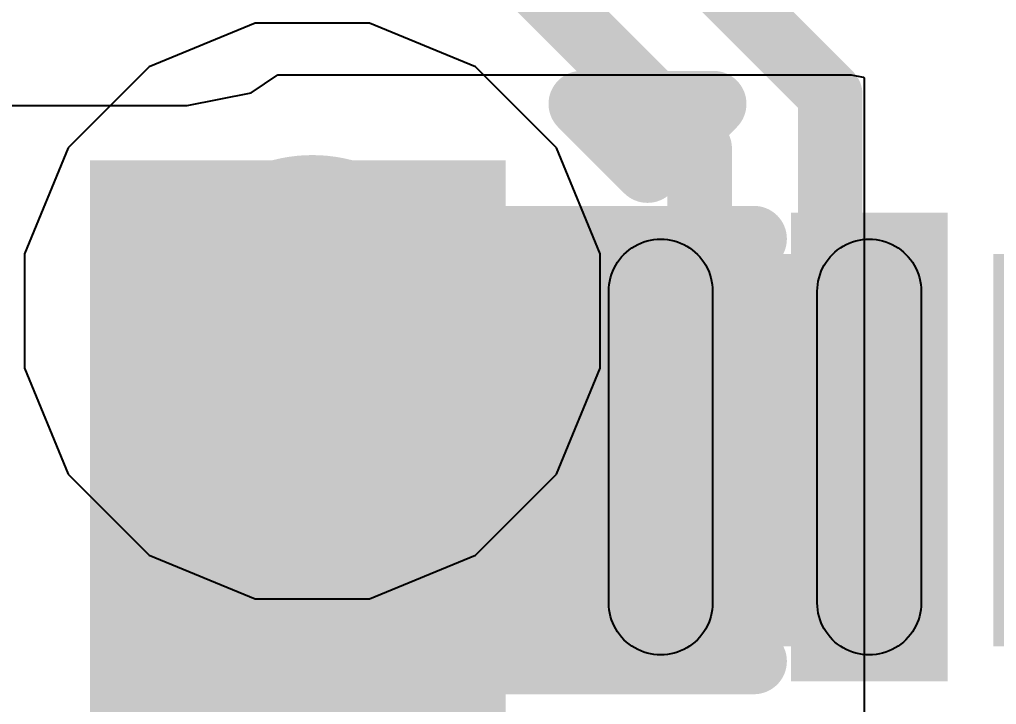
# Model space of a CAD drawing. Header units: inches. Extents: x 0 to 5271, y 0 to 5417.
# Drawn here: x 127.371 to 129.252, y 87.225 to 88.543 of the extents above; entities that cross this region are included whole.
import ezdxf

# ---------------------------------------------------------------- set-up
doc = ezdxf.new("R2010")
doc.units = ezdxf.units.IN
for name, color, linetype in [('Bottom Layer', 5, 'Continuous'), ('Bottom Overlay', 54, 'Continuous'), ('Bottom Paste', 16, 'Continuous'), ('Bottom Solder', 6, 'Continuous'), ('Drill Drawing', 1, 'Continuous'), ('L2_GND1', 16, 'Continuous'), ('L3_SIG1', 76, 'Continuous'), ('L4_PWR', 90, 'Continuous'), ('L5_GND2', 156, 'Continuous'), ('L6_SIG2', 130, 'Continuous'), ('L7_GND3', 216, 'Continuous'), ('Top Layer', 1, 'Continuous'), ('Top Overlay', 2, 'Continuous'), ('Top Paste', 8, 'Continuous'), ('Top Solder', 216, 'Continuous'), ('Via Holes', 16, 'Continuous')]:
    doc.layers.add(name, color=color, linetype=linetype)
doc.styles.add('Arial', font='', dxfattribs={"height": 0.2})
doc.styles.get('Arial').set_extended_font_data('Arial')

# ---------------------------------------------------------------- blocks, each defined once
blk = doc.blocks.new('WQFN_40_EP_5X5__B_416')
at = {"layer": 'Bottom Layer'}
for points in [[(-2.09934048, -1.29954528), (-2.09934048, -1.49954488), (-2.89933888, -1.49954488), (-2.89933888, -1.29954528)], [(-2.09934048, -1.70086528), (-2.09934048, -1.90086488), (-2.89933888, -1.90086488), (-2.89933888, -1.70086528)]]:
    blk.add_hatch(color=5, dxfattribs=at).paths.add_polyline_path(points)
at = {"layer": 'Bottom Solder'}
for points in [[(-2.04854048, -1.24874528), (-2.04854048, -1.55034488), (-2.95013888, -1.55034488), (-2.95013888, -1.24874528)], [(-2.04854048, -1.65006528), (-2.04854048, -1.95166488), (-2.95013888, -1.95166488), (-2.95013888, -1.65006528)]]:
    blk.add_hatch(color=6, dxfattribs=at).paths.add_polyline_path(points)
at = {"layer": 'Bottom Overlay'}
for points in [[(-3.15973968, -1.95326508, 0.127, 0.127, 0), (-3.15973968, -1.69926508, 0.127, 0.127, 0)], [(-3.03273968, -1.82626508, 0.127, 0.127, 0), (-3.15973968, -1.69926508, 0.127, 0.127, 0)], [(-3.15973968, -1.95326508, 0.127, 0.127, 0), (-3.03273968, -1.82626508, 0.127, 0.127, 0)], [(-2.57310128, -2.57292348, 0.127, 0.127, 0), (-2.57310128, -2.07279748, 0.127, 0.127, 0)], [(-2.07297528, -2.57292348, 0.127, 0.127, 0), (-2.57310128, -2.57292348, 0.127, 0.127, 0)]]:
    blk.add_lwpolyline(points, format="xyseb", dxfattribs=at)
for points in [[(-3.19148968, -1.69926508, 0.0635, 0.0635, 1), (-3.12798968, -1.69926508, 0.0635, 0.0635, 1)], [(-3.19148968, -1.69926508, 0.0635, 0.0635, 1), (-3.12798968, -1.69926508, 0.0635, 0.0635, 1)], [(-3.06448968, -1.82626508, 0.0635, 0.0635, 1), (-3.00098968, -1.82626508, 0.0635, 0.0635, 1)], [(-3.06448968, -1.82626508, 0.0635, 0.0635, 1), (-3.00098968, -1.82626508, 0.0635, 0.0635, 1)], [(-3.19148968, -1.95326508, 0.0635, 0.0635, 1), (-3.12798968, -1.95326508, 0.0635, 0.0635, 1)], [(-3.19148968, -1.95326508, 0.0635, 0.0635, 1), (-3.12798968, -1.95326508, 0.0635, 0.0635, 1)], [(-2.60485128, -2.07279748, 0.0635, 0.0635, 1), (-2.54135128, -2.07279748, 0.0635, 0.0635, 1)], [(-2.60485128, -2.57292348, 0.0635, 0.0635, 1), (-2.54135128, -2.57292348, 0.0635, 0.0635, 1)], [(-2.60485128, -2.57292348, 0.0635, 0.0635, 1), (-2.54135128, -2.57292348, 0.0635, 0.0635, 1)], [(-2.10472528, -2.57292348, 0.0635, 0.0635, 1), (-2.04122528, -2.57292348, 0.0635, 0.0635, 1)]]:
    blk.add_lwpolyline(points, format="xyseb", close=True, dxfattribs=at)
at = {"layer": 'Bottom Paste'}
for p, q in [((-2.8549092, -1.3164058), (-2.8493466, -1.312926)), ((-2.8493466, -1.312926), (-2.8435808, -1.3098526)), ((-2.8435808, -1.3098526), (-2.8376372, -1.3071602)), ((-2.8376372, -1.3071602), (-2.8315158, -1.3048488)), ((-2.8315158, -1.3048488), (-2.825242, -1.3029438)), ((-2.825242, -1.3029438), (-2.8188666, -1.3014706)), ((-2.8188666, -1.3014706), (-2.812415, -1.3004038)), ((-2.812415, -1.3004038), (-2.8058872, -1.2997434)), ((-2.8058872, -1.2997434), (-2.7993594, -1.2995402)), ((-2.7993594, -1.2995402), (-2.1993606, -1.2995402)), ((-2.1993606, -1.2995402), (-2.1928328, -1.2997434)), ((-2.1928328, -1.2997434), (-2.186305, -1.3004038)), ((-2.186305, -1.3004038), (-2.1798534, -1.3014706)), ((-2.1798534, -1.3014706), (-2.173478, -1.3029438)), ((-2.173478, -1.3029438), (-2.1672042, -1.3048488)), ((-2.1672042, -1.3048488), (-2.1610828, -1.3071602)), ((-2.1610828, -1.3071602), (-2.1551392, -1.3098526)), ((-2.1551392, -1.3098526), (-2.149348, -1.312926)), ((-2.149348, -1.312926), (-2.1438108, -1.3164058)), ((-2.8786836, -1.3386562), (-2.8745434, -1.3336016)), ((-2.8745434, -1.3336016), (-2.870073, -1.3288264)), ((-2.870073, -1.3288264), (-2.8652978, -1.324356)), ((-2.8652978, -1.324356), (-2.8602432, -1.3202158)), ((-2.8602432, -1.3202158), (-2.8549092, -1.3164058)), ((-2.1438108, -1.3164058), (-2.1384768, -1.3202158)), ((-2.1384768, -1.3202158), (-2.1334222, -1.324356)), ((-2.1334222, -1.324356), (-2.128647, -1.3288264)), ((-2.128647, -1.3288264), (-2.1241766, -1.3336016)), ((-2.1241766, -1.3336016), (-2.1200364, -1.3386562)), ((-2.8890468, -1.3553186), (-2.8859734, -1.3495528)), ((-2.8859734, -1.3495528), (-2.8824936, -1.3439902)), ((-2.8824936, -1.3439902), (-2.8786836, -1.3386562)), ((-2.1200364, -1.3386562), (-2.1162264, -1.3439902)), ((-2.1162264, -1.3439902), (-2.1127466, -1.3495528)), ((-2.1127466, -1.3495528), (-2.1096732, -1.3553186)), ((-2.8959556, -1.3736574), (-2.8940506, -1.3673836)), ((-2.8940506, -1.3673836), (-2.8917392, -1.3612622)), ((-2.8917392, -1.3612622), (-2.8890468, -1.3553186)), ((-2.1096732, -1.3553186), (-2.1069808, -1.3612622)), ((-2.1069808, -1.3612622), (-2.1046694, -1.3673836)), ((-2.1046694, -1.3673836), (-2.1027644, -1.3736574)), ((-2.899156, -1.3930122), (-2.8984956, -1.3864844)), ((-2.8984956, -1.3864844), (-2.8974288, -1.3800328)), ((-2.8974288, -1.3800328), (-2.8959556, -1.3736574)), ((-2.1027644, -1.3736574), (-2.1012912, -1.3800328)), ((-2.1012912, -1.3800328), (-2.1002244, -1.3864844)), ((-2.1002244, -1.3864844), (-2.1002244, -1.3864844)), ((-2.1002244, -1.3864844), (-2.099564, -1.3930122)), ((-2.8993592, -1.39954), (-2.899156, -1.3930122)), ((-2.899156, -1.4060678), (-2.8993592, -1.39954)), ((-2.8984956, -1.4125956), (-2.899156, -1.4060678)), ((-2.099564, -1.4060678), (-2.1002244, -1.4125956)), ((-2.099564, -1.3930122), (-2.0993608, -1.39954)), ((-2.0993608, -1.39954), (-2.099564, -1.4060678)), ((-2.8974288, -1.4190472), (-2.8984956, -1.4125956)), ((-2.8959556, -1.4254226), (-2.8974288, -1.4190472)), ((-2.8940506, -1.4316964), (-2.8959556, -1.4254226)), ((-2.1027644, -1.4254226), (-2.1046694, -1.4316964)), ((-2.1012912, -1.4190472), (-2.1027644, -1.4254226)), ((-2.1002244, -1.4125956), (-2.1012912, -1.4190472)), ((-2.8917392, -1.4378178), (-2.8940506, -1.4316964)), ((-2.8890468, -1.4437614), (-2.8917392, -1.4378178)), ((-2.8859734, -1.4495272), (-2.8890468, -1.4437614)), ((-2.1096732, -1.4437614), (-2.1127466, -1.4495526)), ((-2.1069808, -1.4378178), (-2.1096732, -1.4437614)), ((-2.1046694, -1.4316964), (-2.1069808, -1.4378178)), ((-2.8824936, -1.4550898), (-2.8859734, -1.4495272)), ((-2.8786836, -1.4604238), (-2.8824936, -1.4550898)), ((-2.8745434, -1.4654784), (-2.8786836, -1.4604238)), ((-2.870073, -1.4702536), (-2.8745434, -1.4654784)), ((-2.1241766, -1.4654784), (-2.128647, -1.4702536)), ((-2.1200364, -1.4604238), (-2.1241766, -1.4654784)), ((-2.1162264, -1.4550898), (-2.1200364, -1.4604238)), ((-2.1127466, -1.4495526), (-2.1162264, -1.4550898)), ((-2.8652978, -1.474724), (-2.870073, -1.4702536)), ((-2.8602432, -1.4788642), (-2.8652978, -1.474724)), ((-2.8549092, -1.4826742), (-2.8602432, -1.4788642)), ((-2.849372, -1.486154), (-2.8549092, -1.4826742)), ((-2.1438108, -1.4826742), (-2.1493734, -1.486154)), ((-2.1384768, -1.4788642), (-2.1438108, -1.4826742)), ((-2.1334222, -1.474724), (-2.1384768, -1.4788642)), ((-2.128647, -1.4702536), (-2.1334222, -1.474724)), ((-2.8435808, -1.4892274), (-2.849372, -1.486154)), ((-2.8376372, -1.4919198), (-2.8435808, -1.4892274)), ((-2.8315158, -1.4942312), (-2.8376372, -1.4919198)), ((-2.825242, -1.4961362), (-2.8315158, -1.4942312)), ((-2.8188666, -1.4976094), (-2.825242, -1.4961362)), ((-2.812415, -1.4986762), (-2.8188666, -1.4976094)), ((-2.8058872, -1.4993366), (-2.812415, -1.4986762)), ((-2.7993594, -1.4995398), (-2.8058872, -1.4993366)), ((-2.1993606, -1.4995398), (-2.7993594, -1.4995398)), ((-2.1928328, -1.4993366), (-2.1993606, -1.4995398)), ((-2.186305, -1.4986762), (-2.1928328, -1.4993366)), ((-2.1798534, -1.4976094), (-2.186305, -1.4986762)), ((-2.173478, -1.4961362), (-2.1798534, -1.4976094)), ((-2.1672042, -1.4942312), (-2.173478, -1.4961362)), ((-2.1610828, -1.4919198), (-2.1672042, -1.4942312)), ((-2.1551392, -1.4892274), (-2.1610828, -1.4919198)), ((-2.1493734, -1.486154), (-2.1551392, -1.4892274)), ((-2.8435808, -1.7111726), (-2.8376372, -1.7084802)), ((-2.8376372, -1.7084802), (-2.8315158, -1.7061688)), ((-2.8315158, -1.7061688), (-2.825242, -1.7042638)), ((-2.825242, -1.7042638), (-2.8188666, -1.7027906)), ((-2.8188666, -1.7027906), (-2.812415, -1.7017238)), ((-2.812415, -1.7017238), (-2.8058872, -1.7010634)), ((-2.8058872, -1.7010634), (-2.7993594, -1.7008602)), ((-2.7993594, -1.7008602), (-2.1993606, -1.7008602)), ((-2.1993606, -1.7008602), (-2.1928328, -1.7010634)), ((-2.1928328, -1.7010634), (-2.186305, -1.7017238)), ((-2.186305, -1.7017238), (-2.1798534, -1.7027906)), ((-2.1798534, -1.7027906), (-2.173478, -1.7042638)), ((-2.173478, -1.7042638), (-2.1672042, -1.7061688)), ((-2.1672042, -1.7061688), (-2.1610828, -1.7084802)), ((-2.1610828, -1.7084802), (-2.1551392, -1.7111726)), ((-2.870073, -1.7301464), (-2.8652978, -1.725676)), ((-2.8652978, -1.725676), (-2.8602432, -1.7215358)), ((-2.8602432, -1.7215358), (-2.8549092, -1.7177258)), ((-2.8549092, -1.7177258), (-2.8493466, -1.714246)), ((-2.8493466, -1.714246), (-2.8435808, -1.7111726)), ((-2.1551392, -1.7111726), (-2.149348, -1.714246)), ((-2.149348, -1.714246), (-2.1438108, -1.7177258)), ((-2.1438108, -1.7177258), (-2.1384768, -1.7215358)), ((-2.1384768, -1.7215358), (-2.1334222, -1.725676)), ((-2.1334222, -1.725676), (-2.128647, -1.7301464)), ((-2.8859734, -1.7508728), (-2.8824936, -1.7453102)), ((-2.8824936, -1.7453102), (-2.8786836, -1.7399762)), ((-2.8786836, -1.7399762), (-2.8745434, -1.7349216)), ((-2.8745434, -1.7349216), (-2.870073, -1.7301464)), ((-2.128647, -1.7301464), (-2.1241766, -1.7349216)), ((-2.1241766, -1.7349216), (-2.1200364, -1.7399762)), ((-2.1200364, -1.7399762), (-2.1162264, -1.7453102)), ((-2.1162264, -1.7453102), (-2.1127466, -1.7508728)), ((-2.8940506, -1.7687036), (-2.8917392, -1.7625822)), ((-2.8917392, -1.7625822), (-2.8890468, -1.7566386)), ((-2.8890468, -1.7566386), (-2.8859734, -1.7508728)), ((-2.1127466, -1.7508728), (-2.1096732, -1.7566386)), ((-2.1096732, -1.7566386), (-2.1069808, -1.7625822)), ((-2.1069808, -1.7625822), (-2.1046694, -1.7687036)), ((-2.8984956, -1.7878044), (-2.8974288, -1.7813528)), ((-2.8974288, -1.7813528), (-2.8959556, -1.7749774)), ((-2.8959556, -1.7749774), (-2.8940506, -1.7687036)), ((-2.1046694, -1.7687036), (-2.1027644, -1.7749774)), ((-2.1027644, -1.7749774), (-2.1012912, -1.7813528)), ((-2.1012912, -1.7813528), (-2.1002244, -1.7878044)), ((-2.8993592, -1.80086), (-2.899156, -1.7943322)), ((-2.899156, -1.8073878), (-2.8993592, -1.80086)), ((-2.899156, -1.7943322), (-2.8984956, -1.7878044)), ((-2.1002244, -1.7878044), (-2.1002244, -1.7878044)), ((-2.1002244, -1.7878044), (-2.099564, -1.7943322)), ((-2.099564, -1.7943322), (-2.0993608, -1.80086)), ((-2.0993608, -1.80086), (-2.099564, -1.8073878)), ((-2.8984956, -1.8139156), (-2.899156, -1.8073878)), ((-2.8974288, -1.8203672), (-2.8984956, -1.8139156)), ((-2.8959556, -1.8267426), (-2.8974288, -1.8203672)), ((-2.1012912, -1.8203672), (-2.1027644, -1.8267426)), ((-2.1002244, -1.8139156), (-2.1012912, -1.8203672)), ((-2.099564, -1.8073878), (-2.1002244, -1.8139156)), ((-2.8940506, -1.8330164), (-2.8959556, -1.8267426)), ((-2.8917392, -1.8391378), (-2.8940506, -1.8330164)), ((-2.8890468, -1.8450814), (-2.8917392, -1.8391378)), ((-2.1069808, -1.8391378), (-2.1096732, -1.8450814)), ((-2.1046694, -1.8330164), (-2.1069808, -1.8391378)), ((-2.1027644, -1.8267426), (-2.1046694, -1.8330164)), ((-2.8859734, -1.8508472), (-2.8890468, -1.8450814)), ((-2.8824936, -1.8564098), (-2.8859734, -1.8508472)), ((-2.8786836, -1.8617438), (-2.8824936, -1.8564098)), ((-2.1162264, -1.8564098), (-2.1200364, -1.8617438)), ((-2.1127466, -1.8508726), (-2.1162264, -1.8564098)), ((-2.1096732, -1.8450814), (-2.1127466, -1.8508726)), ((-2.8745434, -1.8667984), (-2.8786836, -1.8617438)), ((-2.870073, -1.8715736), (-2.8745434, -1.8667984)), ((-2.8652978, -1.876044), (-2.870073, -1.8715736)), ((-2.8602432, -1.8801842), (-2.8652978, -1.876044)), ((-2.8549092, -1.8839942), (-2.8602432, -1.8801842)), ((-2.1384768, -1.8801842), (-2.1438108, -1.8839942)), ((-2.1334222, -1.876044), (-2.1384768, -1.8801842)), ((-2.128647, -1.8715736), (-2.1334222, -1.876044)), ((-2.1241766, -1.8667984), (-2.128647, -1.8715736)), ((-2.1200364, -1.8617438), (-2.1241766, -1.8667984)), ((-2.849372, -1.887474), (-2.8549092, -1.8839942)), ((-2.8435808, -1.8905474), (-2.849372, -1.887474)), ((-2.8376372, -1.8932398), (-2.8435808, -1.8905474)), ((-2.8315158, -1.8955512), (-2.8376372, -1.8932398)), ((-2.825242, -1.8974562), (-2.8315158, -1.8955512)), ((-2.8188666, -1.8989294), (-2.825242, -1.8974562)), ((-2.812415, -1.8999962), (-2.8188666, -1.8989294)), ((-2.1798534, -1.8989294), (-2.186305, -1.8999962)), ((-2.173478, -1.8974562), (-2.1798534, -1.8989294)), ((-2.1672042, -1.8955512), (-2.173478, -1.8974562)), ((-2.1610828, -1.8932398), (-2.1672042, -1.8955512)), ((-2.1551392, -1.8905474), (-2.1610828, -1.8932398)), ((-2.1493734, -1.887474), (-2.1551392, -1.8905474)), ((-2.1438108, -1.8839942), (-2.1493734, -1.887474)), ((-2.8058872, -1.9006566), (-2.812415, -1.8999962)), ((-2.7993594, -1.9008598), (-2.8058872, -1.9006566)), ((-2.1993606, -1.9008598), (-2.7993594, -1.9008598)), ((-2.1928328, -1.9006566), (-2.1993606, -1.9008598)), ((-2.186305, -1.8999962), (-2.1928328, -1.9006566))]:
    blk.add_line(p, q, dxfattribs=at)
blk = doc.blocks.new('CAP_0402_581')
at = {"layer": 'Top Layer'}
for points in [[(-0.69846952, -0.31747968), (-0.69846952, 0.31752032), (-0.2412695199999999, 0.31752032), (-0.24126952, -0.31747968)], [(0.2413304799999999, -0.31747968), (0.24133048, 0.31752032), (0.69853048, 0.31752032), (0.69853048, -0.31747968)]]:
    blk.add_hatch(color=1, dxfattribs=at).paths.add_polyline_path(points)
at = {"layer": 'Top Paste'}
for points in [[(-0.69846952, -0.31747968), (-0.69846952, 0.31752032), (-0.2412695199999999, 0.31752032), (-0.24126952, -0.31747968)], [(0.2413304799999999, -0.31747968), (0.24133048, 0.31752032), (0.69853048, 0.31752032), (0.69853048, -0.31747968)]]:
    blk.add_hatch(color=8, dxfattribs=at).paths.add_polyline_path(points)
at = {"layer": 'Top Solder'}
for points in [[(-0.7584694, -0.37747956), (-0.7584694, 0.3775202), (-0.18126964, 0.3775202), (-0.18126964, -0.37747956)], [(0.1813306, -0.37747956), (0.1813306, 0.3775202), (0.75853036, 0.3775202), (0.75853036, -0.37747956)]]:
    blk.add_hatch(color=216, dxfattribs=at).paths.add_polyline_path(points)
at = {"layer": 'Top Overlay'}
for points in [[(-0.7873695199999999, 0.4064203199999999, 0.127, 0.127, 0), (-0.7873695199999999, -0.40637968, 0.127, 0.127, 0)], [(-0.27936952, 0.4064203199999999, 0.127, 0.127, 0), (-0.7873695199999999, 0.4064203199999999, 0.127, 0.127, 0)], [(0.7874304799999999, 0.4064203199999999, 0.127, 0.127, 0), (0.27943048, 0.4064203199999999, 0.127, 0.127, 0)], [(0.7874304799999999, 0.4064203199999999, 0.127, 0.127, 0), (0.7874304799999999, -0.40637968, 0.127, 0.127, 0)], [(-0.27936952, -0.40637968, 0.127, 0.127, 0), (-0.7873695199999999, -0.40637968, 0.127, 0.127, 0)], [(0.7874304799999999, -0.40637968, 0.127, 0.127, 0), (0.27943048, -0.40637968, 0.127, 0.127, 0)]]:
    blk.add_lwpolyline(points, format="xyseb", dxfattribs=at)
for points in [[(-0.81911952, 0.4064203199999999, 0.0635, 0.0635, 1), (-0.7556195199999999, 0.4064203199999999, 0.0635, 0.0635, 1)], [(-0.81911952, 0.4064203199999999, 0.0635, 0.0635, 1), (-0.7556195199999999, 0.4064203199999999, 0.0635, 0.0635, 1)], [(-0.31111952, 0.4064203199999999, 0.0635, 0.0635, 1), (-0.24761952, 0.4064203199999999, 0.0635, 0.0635, 1)], [(0.24768048, 0.4064203199999999, 0.0635, 0.0635, 1), (0.31118048, 0.4064203199999999, 0.0635, 0.0635, 1)], [(0.7556804799999999, 0.4064203199999999, 0.0635, 0.0635, 1), (0.81918048, 0.4064203199999999, 0.0635, 0.0635, 1)], [(0.7556804799999999, 0.4064203199999999, 0.0635, 0.0635, 1), (0.81918048, 0.4064203199999999, 0.0635, 0.0635, 1)], [(-0.81911952, -0.40637968, 0.0635, 0.0635, 1), (-0.7556195199999999, -0.40637968, 0.0635, 0.0635, 1)], [(-0.81911952, -0.40637968, 0.0635, 0.0635, 1), (-0.7556195199999999, -0.40637968, 0.0635, 0.0635, 1)], [(-0.31111952, -0.40637968, 0.0635, 0.0635, 1), (-0.24761952, -0.40637968, 0.0635, 0.0635, 1)], [(0.24768048, -0.40637968, 0.0635, 0.0635, 1), (0.31118048, -0.40637968, 0.0635, 0.0635, 1)], [(0.7556804799999999, -0.40637968, 0.0635, 0.0635, 1), (0.81918048, -0.40637968, 0.0635, 0.0635, 1)], [(0.7556804799999999, -0.40637968, 0.0635, 0.0635, 1), (0.81918048, -0.40637968, 0.0635, 0.0635, 1)]]:
    blk.add_lwpolyline(points, format="xyseb", close=True, dxfattribs=at)

msp = doc.modelspace()

# ---------------------------------------------------------------- hatches: boundary and pattern name
at = {"layer": 'Bottom Layer'}
h = msp.add_hatch(color=5, dxfattribs=at)
edge = h.paths.add_edge_path()
edge.add_arc((127.93486732, 87.98235387999999), 0.2999994, 0, 360)
msp.add_hatch(color=5, dxfattribs=at).paths.add_polyline_path([(127.50682652, 86.94425588), (128.30682492, 86.94425588), (128.30682492, 88.27221868), (127.50682652, 88.27221868)])
at = {"layer": 'L2_GND1'}
h = msp.add_hatch(color=16, dxfattribs=at)
edge = h.paths.add_edge_path()
edge.add_arc((127.93486732, 87.98235387999999), 0.2999994, 0, 360)
at = {"layer": 'L3_SIG1'}
h = msp.add_hatch(color=76, dxfattribs=at)
edge = h.paths.add_edge_path()
edge.add_arc((127.93486732, 87.98235387999999), 0.2999994, 0, 360)
at = {"layer": 'L4_PWR'}
h = msp.add_hatch(color=90, dxfattribs=at)
edge = h.paths.add_edge_path()
edge.add_arc((127.93486732, 87.98235387999999), 0.2999994, 0, 360)
at = {"layer": 'L5_GND2'}
h = msp.add_hatch(color=156, dxfattribs=at)
edge = h.paths.add_edge_path()
edge.add_arc((127.93486732, 87.98235387999999), 0.2999994, 0, 360)
at = {"layer": 'L6_SIG2'}
h = msp.add_hatch(color=130, dxfattribs=at)
edge = h.paths.add_edge_path()
edge.add_arc((127.93486732, 87.98235387999999), 0.2999994, 0, 360)
at = {"layer": 'L7_GND3'}
h = msp.add_hatch(color=216, dxfattribs=at)
edge = h.paths.add_edge_path()
edge.add_arc((127.93486732, 87.98235387999999), 0.2999994, 0, 360)
at = {"layer": 'Top Layer'}
h = msp.add_hatch(color=1, dxfattribs=at)
edge = h.paths.add_edge_path()
edge.add_arc((127.93486732, 87.98235387999999), 0.2999994, 0, 360)
at = {"layer": 'Via Holes'}
h = msp.add_hatch(color=7, dxfattribs=at)
edge = h.paths.add_edge_path()
edge.add_arc((127.93486732, 87.98235387999999), 0.1499997, 0, 360)

# ---------------------------------------------------------------- linework, layer by layer
at = {"layer": 'Bottom Layer'}
for points in [[(128.45215864, 88.87852683999999, 0.12418314, 0.12418314, 0), (128.93157348, 88.399112, 0.12418314, 0.12418314, 0)], [(128.27544068, 88.70002072, 0.12418314, 0.12418314, 0), (128.68039288, 88.29506851999999, 0.12418314, 0.12418314, 0)], [(128.93157348, 88.399112, 0.12418314, 0.12418314, 0), (128.93157602, 88.399112, 0.12418314, 0.12418314, 0)], [(128.93157602, 88.09554897999999, 0.12418314, 0.12418314, 0), (128.93157602, 88.399112, 0.12418314, 0.12418314, 0)], [(128.68039288, 88.09554643999999, 0.12418314, 0.12418314, 0), (128.68039288, 88.29506851999999, 0.12418314, 0.12418314, 0)], [(128.60532572, 88.02047928, 0.12418314, 0.12418314, 0), (128.68039288, 88.09554643999999, 0.12418314, 0.12418314, 0)], [(128.93157602, 88.09554897999999, 0.12418314, 0.12418314, 0), (129.00664572, 88.02047928, 0.12418314, 0.12418314, 0)], [(128.60532572, 87.72047988, 0.12418314, 0.12418314, 0), (128.60532572, 88.02047928, 0.12418314, 0.12418314, 0)], [(129.00664572, 87.72047988, 0.12418314, 0.12418314, 0), (129.00664572, 88.02047928, 0.12418314, 0.12418314, 0)]]:
    msp.add_lwpolyline(points, format="xyseb", dxfattribs=at)
for points in [[(128.90052706, 88.399112, 0.0620903, 0.0620903, 1), (128.9626199, 88.399112, 0.0620903, 0.0620903, 1)], [(128.90052706, 88.399112, 0.0620903, 0.0620903, 1), (128.9626199, 88.399112, 0.0620903, 0.0620903, 1)], [(128.9005296, 88.399112, 0.0620903, 0.0620903, 1), (128.96262244, 88.399112, 0.0620903, 0.0620903, 1)], [(128.9005296, 88.399112, 0.0620903, 0.0620903, 1), (128.96262244, 88.399112, 0.0620903, 0.0620903, 1)], [(128.64934646, 88.29506851999999, 0.0620903, 0.0620903, 1), (128.7114393, 88.29506851999999, 0.0620903, 0.0620903, 1)], [(128.64934646, 88.29506851999999, 0.0620903, 0.0620903, 1), (128.7114393, 88.29506851999999, 0.0620903, 0.0620903, 1)], [(128.64934646, 88.09554643999999, 0.0620903, 0.0620903, 1), (128.7114393, 88.09554643999999, 0.0620903, 0.0620903, 1)], [(128.64934646, 88.09554643999999, 0.0620903, 0.0620903, 1), (128.7114393, 88.09554643999999, 0.0620903, 0.0620903, 1)], [(128.9005296, 88.09554897999999, 0.0620903, 0.0620903, 1), (128.96262244, 88.09554897999999, 0.0620903, 0.0620903, 1)], [(128.9005296, 88.09554897999999, 0.0620903, 0.0620903, 1), (128.96262244, 88.09554897999999, 0.0620903, 0.0620903, 1)], [(128.5742793, 88.02047928, 0.0620903, 0.0620903, 1), (128.63637214, 88.02047928, 0.0620903, 0.0620903, 1)], [(128.5742793, 88.02047928, 0.0620903, 0.0620903, 1), (128.63637214, 88.02047928, 0.0620903, 0.0620903, 1)], [(128.9755993, 88.02047928, 0.0620903, 0.0620903, 1), (129.03769214, 88.02047928, 0.0620903, 0.0620903, 1)], [(128.9755993, 88.02047928, 0.0620903, 0.0620903, 1), (129.03769214, 88.02047928, 0.0620903, 0.0620903, 1)], [(128.5742793, 87.72047988, 0.0620903, 0.0620903, 1), (128.63637214, 87.72047988, 0.0620903, 0.0620903, 1)], [(128.9755993, 87.72047988, 0.0620903, 0.0620903, 1), (129.03769214, 87.72047988, 0.0620903, 0.0620903, 1)]]:
    msp.add_lwpolyline(points, format="xyseb", close=True, dxfattribs=at)
at = {"layer": 'L2_GND1'}
for p, q in [((127.82466942, 88.53635328), (127.62105286, 88.45201257999999)), ((128.04506522, 88.53635328), (127.82466942, 88.53635328)), ((128.24868178, 88.45201257999999), (128.04506522, 88.53635328)), ((127.62105286, 88.45201257999999), (127.46520862, 88.29616834)), ((128.40452602, 88.29616834), (128.24868178, 88.45201257999999)), ((127.46520862, 88.29616834), (127.38086792, 88.09255178)), ((128.48886672, 88.09255178), (128.40452602, 88.29616834)), ((127.38086792, 88.09255178), (127.38086792, 87.87215598)), ((128.48886672, 87.87215598), (128.48886672, 88.09255178)), ((127.38086792, 87.87215598), (127.46520862, 87.66853941999999)), ((128.40452602, 87.66853941999999), (128.48886672, 87.87215598)), ((127.46520862, 87.66853941999999), (127.62105286, 87.51269518)), ((128.24868178, 87.51269518), (128.40452602, 87.66853941999999)), ((127.62105286, 87.51269518), (127.82466942, 87.42835448)), ((128.04506522, 87.42835448), (128.24868178, 87.51269518)), ((127.82466942, 87.42835448), (128.04506522, 87.42835448))]:
    msp.add_line(p, q, dxfattribs=at)
at = {"layer": 'L3_SIG1'}
for p, q in [((127.82466942, 88.53635328), (127.62105286, 88.45201257999999)), ((128.04506522, 88.53635328), (127.82466942, 88.53635328)), ((128.24868178, 88.45201257999999), (128.04506522, 88.53635328)), ((127.62105286, 88.45201257999999), (127.46520862, 88.29616834)), ((128.40452602, 88.29616834), (128.24868178, 88.45201257999999)), ((127.46520862, 88.29616834), (127.38086792, 88.09255178)), ((128.48886672, 88.09255178), (128.40452602, 88.29616834)), ((127.38086792, 88.09255178), (127.38086792, 87.87215598)), ((128.48886672, 87.87215598), (128.48886672, 88.09255178)), ((127.38086792, 87.87215598), (127.46520862, 87.66853941999999)), ((128.40452602, 87.66853941999999), (128.48886672, 87.87215598)), ((127.46520862, 87.66853941999999), (127.62105286, 87.51269518)), ((128.24868178, 87.51269518), (128.40452602, 87.66853941999999)), ((127.62105286, 87.51269518), (127.82466942, 87.42835448)), ((128.04506522, 87.42835448), (128.24868178, 87.51269518)), ((127.82466942, 87.42835448), (128.04506522, 87.42835448))]:
    msp.add_line(p, q, dxfattribs=at)
at = {"layer": 'L5_GND2'}
for p, q in [((127.82466942, 88.53635328), (127.62105286, 88.45201257999999)), ((128.04506522, 88.53635328), (127.82466942, 88.53635328)), ((128.24868178, 88.45201257999999), (128.04506522, 88.53635328)), ((127.62105286, 88.45201257999999), (127.46520862, 88.29616834)), ((128.40452602, 88.29616834), (128.24868178, 88.45201257999999)), ((127.46520862, 88.29616834), (127.38086792, 88.09255178)), ((128.48886672, 88.09255178), (128.40452602, 88.29616834)), ((127.38086792, 88.09255178), (127.38086792, 87.87215598)), ((128.48886672, 87.87215598), (128.48886672, 88.09255178)), ((127.38086792, 87.87215598), (127.46520862, 87.66853941999999)), ((128.40452602, 87.66853941999999), (128.48886672, 87.87215598)), ((127.46520862, 87.66853941999999), (127.62105286, 87.51269518)), ((128.24868178, 87.51269518), (128.40452602, 87.66853941999999)), ((127.62105286, 87.51269518), (127.82466942, 87.42835448)), ((128.04506522, 87.42835448), (128.24868178, 87.51269518)), ((127.82466942, 87.42835448), (128.04506522, 87.42835448))]:
    msp.add_line(p, q, dxfattribs=at)
at = {"layer": 'L6_SIG2'}
for p, q in [((127.82466942, 88.53635328), (127.62105286, 88.45201257999999)), ((128.04506522, 88.53635328), (127.82466942, 88.53635328)), ((128.24868178, 88.45201257999999), (128.04506522, 88.53635328)), ((127.62105286, 88.45201257999999), (127.46520862, 88.29616834)), ((128.40452602, 88.29616834), (128.24868178, 88.45201257999999)), ((127.46520862, 88.29616834), (127.38086792, 88.09255178)), ((128.48886672, 88.09255178), (128.40452602, 88.29616834)), ((127.38086792, 88.09255178), (127.38086792, 87.87215598)), ((128.48886672, 87.87215598), (128.48886672, 88.09255178)), ((127.38086792, 87.87215598), (127.46520862, 87.66853941999999)), ((128.40452602, 87.66853941999999), (128.48886672, 87.87215598)), ((127.46520862, 87.66853941999999), (127.62105286, 87.51269518)), ((128.24868178, 87.51269518), (128.40452602, 87.66853941999999)), ((127.62105286, 87.51269518), (127.82466942, 87.42835448)), ((128.04506522, 87.42835448), (128.24868178, 87.51269518)), ((127.82466942, 87.42835448), (128.04506522, 87.42835448))]:
    msp.add_line(p, q, dxfattribs=at)
at = {"layer": 'L7_GND3'}
for p, q in [((127.82466942, 88.53635328), (127.62105286, 88.45201257999999)), ((128.04506522, 88.53635328), (127.82466942, 88.53635328)), ((128.24868178, 88.45201257999999), (128.04506522, 88.53635328)), ((127.62105286, 88.45201257999999), (127.46520862, 88.29616834)), ((128.40452602, 88.29616834), (128.24868178, 88.45201257999999)), ((127.46520862, 88.29616834), (127.38086792, 88.09255178)), ((128.48886672, 88.09255178), (128.40452602, 88.29616834)), ((127.38086792, 88.09255178), (127.38086792, 87.87215598)), ((128.48886672, 87.87215598), (128.48886672, 88.09255178)), ((127.38086792, 87.87215598), (127.46520862, 87.66853941999999)), ((128.40452602, 87.66853941999999), (128.48886672, 87.87215598)), ((127.46520862, 87.66853941999999), (127.62105286, 87.51269518)), ((128.24868178, 87.51269518), (128.40452602, 87.66853941999999)), ((127.62105286, 87.51269518), (127.82466942, 87.42835448)), ((128.04506522, 87.42835448), (128.24868178, 87.51269518)), ((127.82466942, 87.42835448), (128.04506522, 87.42835448))]:
    msp.add_line(p, q, dxfattribs=at)
at = {"layer": 'Top Layer'}
for p, q in [((127.8170291, 88.40226922), (127.8685784, 88.43671416)), ((127.8685784, 88.43671416), (128.97173596, 88.43671416)), ((128.97173596, 88.43671416), (128.995297, 88.43202786)), ((128.995297, 88.43202786), (128.9972401, 88.43072991999999)), ((128.9972401, 88.43072991999999), (128.9972401, 86.34720094)), ((127.69369686, 88.3777379), (127.8170291, 88.40226922)), ((127.31746952, 88.3777379), (127.69369686, 88.3777379))]:
    msp.add_line(p, q, dxfattribs=at)

# ---------------------------------------------------------------- block references
for name, p, rotation in [('WQFN_40_EP_5X5__B_416', (130.4061908, 85.2211402), 270), ('CAP_0402_581', (129.064131, 87.71475472), 180)]:
    msp.add_blockref(name, p, dxfattribs=dict(rotation=rotation))

# ---------------------------------------------------------------- texts
at = {"layer": 'Drill Drawing', "style": 'Arial'}
msp.add_text('A', height=0.508, dxfattribs=at).set_placement((127.71478902, 87.67763769999999))

doc.saveas('drawing.dxf')
